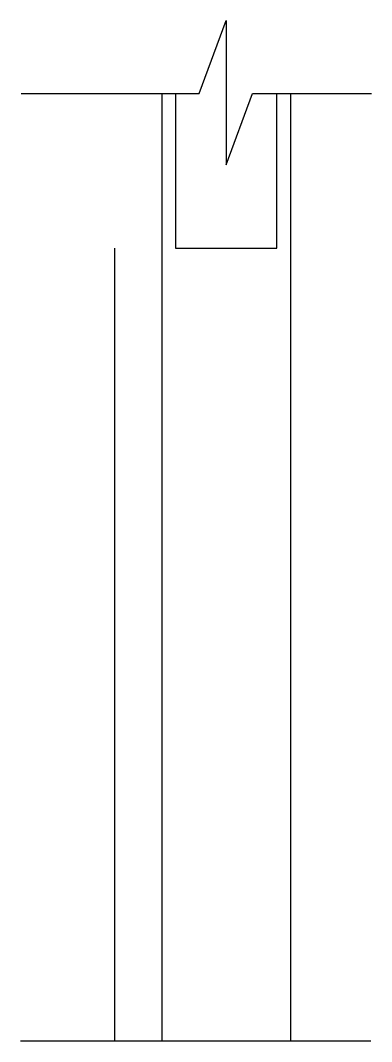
# Model space of a CAD drawing. Header units: metres. Extents: x 13401 to 13406.1, y 18618.2 to 18633.3.
import ezdxf

# ---------------------------------------------------------------- set-up
doc = ezdxf.new("R2010")
doc.units = ezdxf.units.M
doc.layers.add('PUB_DIM', color=90, linetype='Continuous')

msp = doc.modelspace()

# ---------------------------------------------------------------- linework, layer by layer
for points in [[(13403.25, 18632.22), (13403.25, 18629.94), (13404.75, 18629.94), (13404.75, 18632.22)], [(13400.96, 18618.24), (13406.14, 18618.24)]]:
    msp.add_lwpolyline(points)
at = {"layer": 'PUB_DIM'}
for p, q in [((13403.6, 18632.22), (13404, 18633.3)), ((13404, 18633.3), (13404, 18631.17)), ((13400.97, 18632.22), (13403.6, 18632.22)), ((13403.05, 18632.22), (13403.05, 18618.24)), ((13404, 18631.17), (13404.39, 18632.22)), ((13404.39, 18632.22), (13406.15, 18632.22)), ((13404.95, 18632.22), (13404.95, 18618.23))]:
    msp.add_line(p, q, dxfattribs=at)
msp.add_lwpolyline([(13402.35, 18629.94), (13402.35, 18618.24)], dxfattribs=at)

doc.saveas('drawing.dxf')
